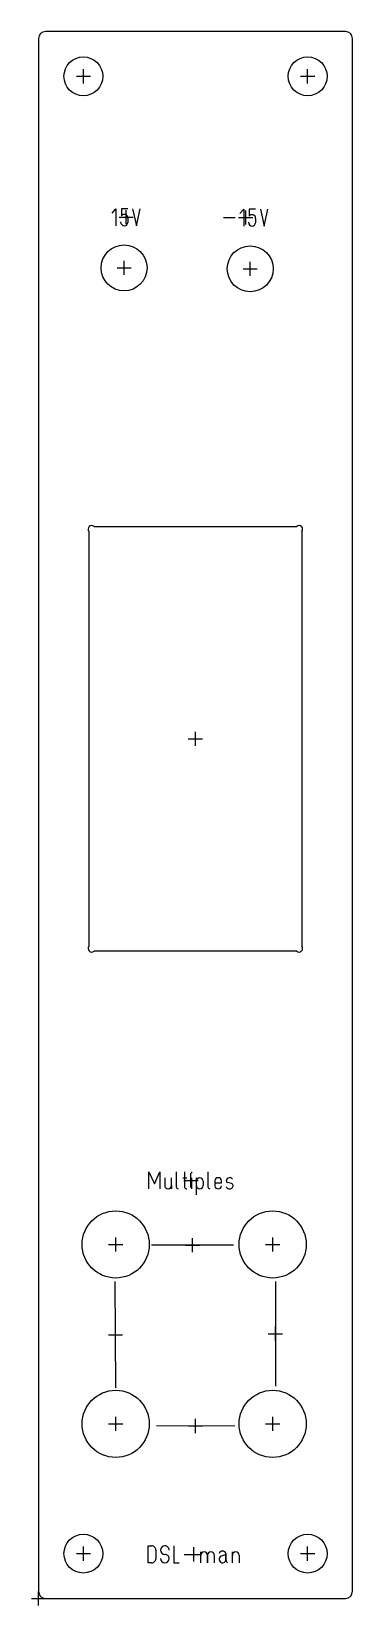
# Model space of a CAD drawing. Header units: millimetres. Extents: x -1 to 44, y -1 to 222.
import ezdxf

# ---------------------------------------------------------------- set-up
doc = ezdxf.new("R2010")
doc.units = ezdxf.units.MM
doc.layers.add('Gravur', color=7, linetype='CONTINUOUS')
doc.layers.add('Kontur', color=7, linetype='CONTINUOUS')

msp = doc.modelspace()

# ---------------------------------------------------------------- linework, layer by layer
at = {"layer": 'Gravur', "color": 255, "linetype": 'CONTINUOUS'}
for p, q in [((10.417, 196.166), (10.957, 196.766)), ((10.957, 196.766), (10.957, 194.366)), ((12.637, 196.766), (11.737, 196.766)), ((11.737, 196.766), (11.737, 195.746)), ((13.317, 196.766), (13.857, 194.366)), ((13.857, 194.366), (14.397, 196.766)), ((28.504, 196.119), (29.044, 196.719)), ((29.044, 196.719), (29.044, 194.319)), ((30.724, 196.719), (29.824, 196.719)), ((29.824, 196.719), (29.824, 195.699)), ((31.404, 196.719), (31.944, 194.319)), ((31.944, 194.319), (32.484, 196.719)), ((12.637, 195.446), (12.637, 194.846)), ((26.164, 195.519), (27.844, 195.519)), ((30.724, 195.399), (30.724, 194.799)), ((15.621, 57.996), (15.621, 60.396)), ((15.621, 60.396), (16.401, 58.716)), ((16.401, 58.716), (17.181, 60.396)), ((17.181, 60.396), (17.181, 57.996)), ((19.481, 60.396), (19.481, 58.296)), ((20.681, 60.396), (20.681, 58.236)), ((21.661, 60.396), (21.661, 60.216)), ((23.961, 60.396), (23.961, 58.296)), ((17.861, 59.556), (17.861, 58.476)), ((18.821, 57.996), (18.821, 59.556)), ((18.821, 58.476), (18.821, 57.996)), ((20.441, 59.556), (20.981, 59.556)), ((21.661, 59.556), (21.661, 57.996)), ((22.341, 57.156), (22.341, 59.556)), ((22.341, 59.556), (22.341, 59.076)), ((23.301, 59.076), (23.301, 58.476)), ((24.941, 59.136), (24.941, 58.416)), ((24.941, 58.836), (25.901, 58.836)), ((25.901, 58.836), (25.901, 59.136)), ((27.301, 58.776), (26.761, 58.896)), ((27.598, 50.033), (15.988, 50.033)), ((10.965, 29.819), (10.829, 44.873)), ((33.527, 44.887), (33.527, 30.057)), ((27.769, 24.376), (16.703, 24.464)), ((15.524, 5.044), (15.524, 7.444)), ((15.524, 7.444), (16.004, 7.444)), ((16.604, 6.844), (16.604, 5.644)), ((19.144, 7.444), (19.144, 5.044)), ((16.004, 5.044), (15.524, 5.044)), ((19.144, 5.044), (19.924, 5.044)), ((20.604, 6.244), (22.284, 6.244)), ((22.964, 5.044), (22.964, 6.604)), ((22.964, 6.604), (22.964, 6.124)), ((23.924, 6.124), (23.924, 5.044)), ((23.924, 5.044), (23.924, 6.124)), ((24.884, 6.124), (24.884, 5.044)), ((26.404, 6.184), (25.864, 6.004)), ((26.524, 5.464), (26.524, 6.364)), ((26.524, 6.364), (26.524, 5.464)), ((27.444, 5.044), (27.444, 6.604)), ((27.444, 6.604), (27.444, 6.124)), ((28.404, 6.124), (28.404, 5.044))]:
    msp.add_line(p, q, dxfattribs=at)
for centre, radius, start, end in [((12.177, 194.926), 0.56, 182.04541, -92.04541), ((12.151, 195.487), 0.488, 355.17782, 147.96974), ((12.139, 194.864), 0.498, 272.07003, -2.07003), ((30.264, 194.879), 0.56, 182.04541, -92.04541), ((30.238, 195.44), 0.488, 355.17782, 147.96974), ((30.226, 194.817), 0.498, 272.07003, -2.07003), ((18.341, 58.476), 0.48, 180, 360), ((19.816, 58.331), 0.337, -174.03551, -95.96449), ((20.979, 58.301), 0.305, -167.69532, -89.6243), ((22.821, 59.076), 0.48, 360, 180), ((22.821, 58.476), 0.48, 180, 0), ((24.296, 58.331), 0.337, -174.03551, -95.96449), ((25.421, 59.092), 0.482, 5.23748, 174.76252), ((25.421, 58.478), 0.484, -172.64005, -7.35995), ((26.851, 59.154), 0.273, 171.15819, -109.23067), ((27.072, 59.082), 0.504, 395.70958, 166.9287), ((27.04, 58.503), 0.504, -155.72556, -50.32574), ((27.174, 58.432), 0.367, -59.38414, 69.73656), ((16.007, 6.847), 0.597, 359.71208, 90.28792), ((17.884, 6.844), 0.6, 90, -90), ((17.887, 6.847), 0.597, 359.71208, 90.28792), ((26.044, 6.195), 0.509, 379.39632, 160.60368), ((16.007, 5.641), 0.597, 269.71208, 0.28792), ((17.884, 5.644), 0.6, 180, 360), ((17.887, 5.647), 0.597, -0.28792, 90.28792), ((23.444, 6.124), 0.48, 360, 180), ((24.404, 6.124), 0.48, 360, 180), ((26.077, 5.547), 0.504, 114.98943, 273.07257), ((26.088, 5.48), 0.436, -87.89835, -2.10165), ((26.361, 6.342), 0.164, 285.22443, 7.68672), ((27.157, 5.547), 0.638, -172.5299, -128.00094), ((27.924, 6.124), 0.48, 360, 180)]:
    msp.add_arc(centre, radius, start, end, dxfattribs=at)
at = {"layer": 'Kontur', "color": 7, "linetype": 'CONTINUOUS'}
for p, q in [((0, 220.854), (0, 1.016)), ((43.434, 221.87), (1.016, 221.87)), ((44.45, 1.016), (44.45, 220.854)), ((6.35, 214.52), (6.35, 216.52)), ((38.1, 214.52), (38.1, 216.52)), ((5.35, 215.52), (7.35, 215.52)), ((37.1, 215.52), (39.1, 215.52)), ((12.407, 194.566), (12.407, 196.566)), ((29.324, 194.519), (29.324, 196.519)), ((11.407, 195.566), (13.407, 195.566)), ((28.324, 195.519), (30.324, 195.519)), ((11.108, 188.397), (13.108, 188.397)), ((12.108, 187.397), (12.108, 189.397)), ((28.968, 188.264), (30.968, 188.264)), ((29.968, 187.264), (29.968, 189.264)), ((7.859, 151.769), (36.545, 151.769)), ((7.152, 92.376), (7.152, 151.062)), ((37.252, 151.062), (37.252, 92.376)), ((22.202, 120.719), (22.202, 122.719)), ((21.202, 121.719), (23.202, 121.719)), ((36.545, 91.669), (7.859, 91.669)), ((21.581, 58.196), (21.581, 60.196)), ((20.581, 59.196), (22.581, 59.196)), ((9.922, 50.122), (11.922, 50.122)), ((10.922, 49.122), (10.922, 51.122)), ((20.793, 50.033), (22.793, 50.033)), ((21.793, 49.033), (21.793, 51.033)), ((32.148, 50.122), (34.148, 50.122)), ((33.148, 49.122), (33.148, 51.122)), ((10.897, 36.346), (10.897, 38.346)), ((33.527, 36.472), (33.527, 38.472)), ((9.897, 37.346), (11.897, 37.346)), ((32.527, 37.472), (34.527, 37.472)), ((9.922, 24.722), (11.922, 24.722)), ((10.922, 23.722), (10.922, 25.722)), ((22.236, 23.42), (22.236, 25.42)), ((32.148, 24.722), (34.148, 24.722)), ((33.148, 23.722), (33.148, 25.722)), ((21.236, 24.42), (23.236, 24.42)), ((6.35, 5.35), (6.35, 7.35)), ((21.964, 5.244), (21.964, 7.244)), ((38.1, 5.35), (38.1, 7.35)), ((5.35, 6.35), (7.35, 6.35)), ((20.964, 6.244), (22.964, 6.244)), ((37.1, 6.35), (39.1, 6.35)), ((-1, 0), (1, 0)), ((0, -1), (0, 1)), ((1.016, 0), (43.434, 0))]:
    msp.add_line(p, q, dxfattribs=at)
for centre, radius in [((6.35, 215.52), 2.75), ((38.1, 215.52), 2.75), ((12.108, 188.397), 3.25), ((29.968, 188.264), 3.25), ((10.922, 50.122), 4.75), ((33.148, 50.122), 4.75), ((10.922, 24.722), 4.75), ((33.148, 24.722), 4.75), ((6.35, 6.35), 2.75), ((38.1, 6.35), 2.75)]:
    msp.add_circle(centre, radius, dxfattribs=at)
for centre, radius, start, end in [((1.016, 220.854), 1.016, 90, 180), ((43.434, 220.854), 1.016, 0, 90), ((7.512, 151.409), 0.5, 46.05341, -136.05341), ((36.892, 151.409), 0.5, 316.05341, 133.94659), ((7.512, 92.029), 0.5, 136.05341, -46.05341), ((36.892, 92.029), 0.5, 226.05341, 43.94659), ((1.016, 1.016), 1.016, 180, 270), ((43.434, 1.016), 1.016, -90, 0)]:
    msp.add_arc(centre, radius, start, end, dxfattribs=at)

doc.saveas('drawing.dxf')
